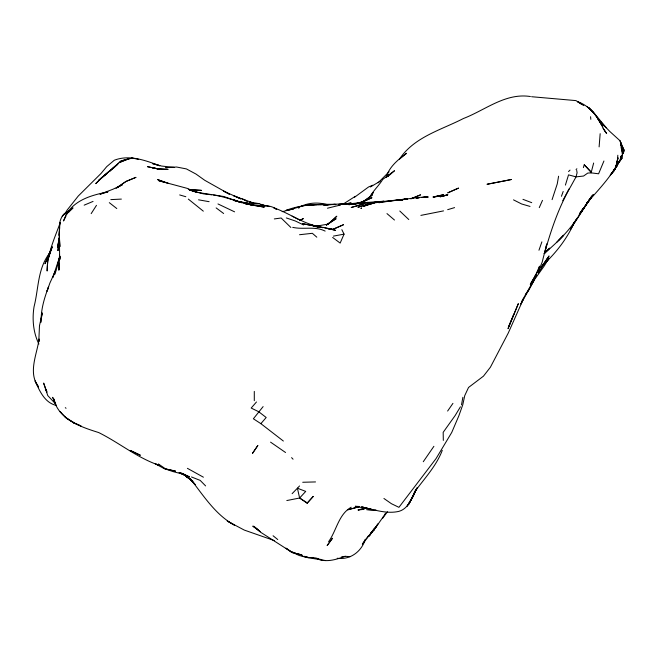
<?xml version="1.0" encoding="UTF-8"?>
<svg xmlns="http://www.w3.org/2000/svg" width="657" height="657" viewBox="0 0 657 657"><rect width="100%" height="100%" fill="white"/><g stroke="black" fill="none" stroke-linecap="round" stroke-linejoin="round"><path stroke-width="0.99" d="M59.007 267.342L58.859 270.208L59.582 253.405L59.401 236.504M59.327 260.279L59.639 254.678M59.475 230.451L59.171 235.485L59.91 246.63L59.557 239.542M59.598 228.439C58.793 220.924 62.054 213.065 69.708 210.585M41.136 318.875C41.366 307.747 44.717 296.997 48.634 286.682L47.017 291.182L49.875 283.068L55.681 270.38M600.161 133.691L599.11 146.889M558.59 176.216L557.259 183.878L552.077 199.654M620.66 156.21L620.504 158.206L621.506 155.906M621.267 148.236L621.497 145.246L622.343 154.715C614.311 173.514 599.808 188.304 586.405 203.547M617.506 159.134L616.964 165.95L612.143 173.374L617.843 163.568L616.964 165.95L610.296 175.099L616.964 165.95L617.826 155.241M58.908 269.362L59.475 263.367M59.853 259.375L60.042 257.38L59.844 259.31M59.459 263.178L59.163 266.077L59.401 264.196M59.319 237.875L57.972 250.596L59.319 237.875L57.496 247.311L59.508 237.3M39.092 339.127L38.779 341.755L39.477 325.773L42.286 312.913L41.268 318.916M41.079 319.787L40.726 322.521L40.997 320.715M39.067 339.242C36.882 354.64 27.758 372.831 38.582 387.03L35.084 380.912C39.592 390.874 44.536 402.684 56.272 405.426M622.606 154.296L622.031 158.008L616.414 165.498M623.181 150.584L623.468 148.728L621.013 144.285M461.493 404.893L462.881 397.28M544.743 253.224L546.764 243.919L542.181 262.159L537.911 272.532M388.254 176.478L388.698 174.499L387.655 176.774M593.649 163.026L591.086 172.857L587.752 173.078L583.564 176.035L576.041 176.873L568.535 174.852L565.406 185.102M55.024 274.109L59.992 256.567M57.414 265.058L59.927 256.082L52.864 277.377L55.032 272.023M545.302 250.629C551.51 228.48 559.23 206.364 570.728 186.489L576.041 176.873L577.092 172.742L576.682 170.344M307.115 503.205L313.233 496.437L307.115 503.205L299.617 498.014L297.416 488.208L299.543 485.958M583.375 167.609L584.237 164.784L591.341 172.003L591.086 172.857L598.601 173.793L603.931 161.006M50.868 250.473L47.608 260.772L47.123 271.029C47.222 254.177 54.465 238.294 60.239 222.731M50.835 250.498L48.199 258.201L52.034 247.147L45.005 263.744L49.604 253.208C37.515 268.541 38.673 288.694 34.057 306.712C32.021 319.097 33.269 332.729 38.903 344.022M538.962 250.243L541.885 241.866M561.448 196.287L563.189 191.466M52.034 247.147L51.172 249.537L52.207 246.703M617.711 163.503L615.831 166.779M508.37 327.161L513.79 314.21M511.425 320.304L508.025 328.689L518.34 303.633L511.622 319.869M442.268 450.357C436.215 466.33 424.061 478.83 414.206 492.512L417.17 487.683M341.845 229.687L344.054 234.138L340.145 243.09L332.647 237.456M539.257 207.637L542.493 200.36M535.578 275.308L530.281 284.391L535.923 274.552M536.687 274.922L528.417 290.69L525.354 294.558M568.987 188.953L562.762 200.755M66.102 215.816L63.524 220.974L66.283 214.223L72.894 207.998L66.283 214.223C75.53 199.465 91.972 195.113 107.962 191.86L100.02 194.217L112.922 189.249L122.259 184.847L116.864 187.697L126.021 181.439L135.868 177.382L126.021 181.439L116.051 188.378M66.957 214.1L67.564 212.622L69.634 211.373M570.539 229.507L574.637 221.59C567.319 238.606 555.855 253.142 542.288 265.674L547.938 259.942L542.321 265.642M532.227 283.093L521.904 301.037M328.607 541.672C336.581 530.552 338.503 514.415 351.183 507.237M417.228 488.02C411.857 496.199 409.59 508.255 399.021 511.327C386.743 514.283 373.521 509.553 361.481 506.867L363.436 507.179M385.593 513.47L373.693 530.355L368.437 536.498M49.604 253.208L48.355 255.335L50.433 252.189M533.878 280.876L520.779 304.051L523.703 298.327L508.239 333.099L490.418 367.189L483.47 376.149L468.548 387.458L464.762 395.571L462.75 404.876L458.824 415.873L451.745 432.437L436.076 458.561L398.93 507.335L391.424 503.705L383.926 498.482M571.68 227.297L591.275 197.043M548.915 258.16L544.366 265.773L532.687 282.214M64.673 214.198L67.211 209.985L78.232 196.065L101.038 173.448L106.738 166.615L114.318 160.226C129.478 154.362 145.476 160.448 159.807 165.761L152.539 163.601L161.606 166.057L174.08 167.371L165.646 167.666L176.552 167.009L186.391 168.915L196 174.064L204.787 180.322L229.227 194.07M383.688 516.443L382.711 518.061L387.482 511.787M384.665 514.825L385.643 513.207M460.442 406.798L455.129 415.569L443.179 432.331L443.319 440.412M618.319 163.207L617.038 165.318L622.031 158.008L615.773 166.303M540.949 267.777L549.055 255.967L538.255 273.008M377.767 524.196L373.693 530.355L377.791 524.023M362.344 544.177L365.276 539.545C361.391 551.691 350.222 560.076 337.197 558.261M91.175 213.632L96.489 205.321M591.916 195.876L581.034 212.268L591.201 197.166M590.824 197.511L587.333 202.865L593.312 194.431M372.691 530.848L369.636 535.315L367.953 536.326M433.891 446.308L423.272 461.723M576.197 219.676L572.674 224.998L577.552 217.615M369.636 535.315L371.731 532.178M388.123 174.294L386.029 177.431C389.314 166.747 397.978 159.708 406.543 153.286L399.423 159.166C414.238 136.902 440.97 130.078 463.431 118.506C485.318 110.113 505.479 92.637 530.404 96.53M544.111 263.309L547.675 258.012M369.053 536.145L374.096 528.869L362.459 544.21M447.622 411.044L452.936 403.365M369.899 196.87C373.439 190.473 378.958 185.586 382.752 179.418L394.52 170.713L389.182 175.427M579.211 214.667L592.819 195.113M588.705 200.812L591.941 196.468M369.825 197.116L373.217 192.583C367.189 201.822 358.328 204.565 347.799 203.925L360.603 202.742L371.977 197.691L362.516 202.003L357.934 203.284M370.466 534.125L376.921 525.551L370.417 533.911M586.438 203.506L591.472 197.42L579.564 213.714L583.112 208.4C573.766 226.263 559.542 240.561 544.292 253.397M541.064 267.752L546.887 260.788L542.247 265.707M368.019 536.736L369.218 535.324M263.12 406.601L253.38 418.78L260.878 423.658L266.184 417.499L258.686 411.709L251.179 408.054L256.485 401.961M389.075 171.773L378.136 182.794M286.813 500.544L299.617 498.014L305.727 491.403L297.416 488.208L292.119 493.67M62.177 216.186L64.739 213.459M366.031 538.839L367.353 537.442M556.775 242.269L563.64 235.231L558.343 240.651M544.275 253.43L549.654 248.149L544.177 253.561M568.543 171.567L570.038 170.106M113.883 167.839L118.244 163.675M119.697 162.287L121.151 160.908L129.142 158.575L133.092 158.255L138.627 159.364M576.066 169.547L576.895 168.767M107.116 173.505L98.419 180.601L121.151 160.908L132 158.181L131.523 158.173L133.092 158.255M112.404 168.66L117.431 164.349L103.404 176.257L95.75 183.632L101.367 177.858L110.458 170.327M622.705 153.746L620.808 142.725L622.705 153.746L623.46 153.097L620.06 140.779L609.819 131.482L600.539 121.717L606.28 127.819C597.689 117.997 590.512 105.9 577.404 101.597L583.81 105.613M109.374 171.617L112.38 169.095M367.977 198.43L365.07 200.746L356.997 203.489M369.431 197.272L372.338 194.965L362.516 202.003L358.952 202.931M354.583 197.223L368.52 187.007L372.667 185.233M355.314 196.328L342.65 204.417M326.34 225.162L330.307 222.493L336.811 216.194L328.188 224.037L326.357 224.924L336.138 218.715L327.408 224.234L316.395 226.139C301.259 222.353 288.423 212.917 273.813 207.817L276.211 209.148M370.408 186.966L380.189 181.201M299.814 220.399L303.362 218.592L299.756 220.432M327.81 228.57L332.672 229.449L343.373 224.776L332.672 229.449L324.657 228.02M364.783 508.263L358.139 509.955L361.974 509.553L365.185 508.304M84.17 205.156L93.056 201.42M410.814 198.907L420.603 194.817L411.413 198.586M361.974 509.553L365.744 508.132M282.182 211.685L292.907 208.983M300.545 206.577C308.971 202.43 318.637 202.208 327.58 204.68M350.148 556.651L345.221 556.315C336.351 559.468 326.504 562.77 317.298 558.82M346.19 204.023L351.002 202.504M289.548 209.862L299.732 206.807M447.672 209.673L454.578 207.612M447.77 194.8L440.215 196.772L447.77 194.8L443.475 195.991M297.284 207.497L303.674 205.715M404.096 199.342L407.028 198.554L399.095 200.015M359.116 506.777L347.725 509.799L359.092 506.761M327.465 208.212L340.277 205.083L338.552 205.493M298.344 208.072L299.19 207.891M420.874 215.389L443.557 210.881M358.139 509.955L367.058 508.107M293.63 208.942L286.099 210.339C302.031 204.22 319.006 203.9 335.842 204.664M333.419 236.118L344.054 234.138M341.287 557.029L345.221 556.315M378.925 202.742L380.83 202.405M382.735 202.069L418.903 197.404L428.233 197.034L424.89 197.387M422.812 197.429L427.666 196.689L421.925 197.396M316.715 226.369L319.516 225.959M274.314 218.929L281.155 218.001L290.854 227.47M316.362 226.32L319.376 225.942M419.051 197.741L416.177 198.094L419.084 197.864M353.08 203.957L365.842 202.553L348.801 204.68L365.883 202.553L383.967 201.223L372.429 202.594L402.059 199.523L371.755 203.169L357.901 207.267L368.93 203.76L366.663 204.089L371.657 203.629M299.543 234.721L312.346 233.309L316.805 237.177M375.952 510.021L372.084 510.399L366.598 509.684M400.934 200.048L402.848 199.892M361.991 202.865L368.175 202.389M403.759 199.432L407.455 199.178M404.761 199.367L407.652 199.186M370.261 202.471L355.864 203.473L361.317 202.717L375.081 202.553M110.836 199.613L121.373 199.096M363.559 202.668L365.842 202.553M318.095 558.664C312.724 556.487 306.745 558.943 301.637 555.617M349.278 203.785L317.232 204.713L319.121 204.705M302.721 482.263L315.524 481.934M325.724 204.655L328.549 204.639L319.516 204.614L321.363 204.647M313.364 557.481L306.967 557.514L325.601 560.552M190.464 189.709L201.428 190.382L190.67 189.717M276.704 209.361C269.501 203.974 259.852 205.994 251.5 204.992L234.229 200.525L253.175 205.296L264.286 207.136L245.283 203.744L253.175 205.296L251.5 204.992L252.14 205.017M359.108 506.473L355.273 506.276L371.985 509.528L364.463 507.59M213.624 195.022C228.948 197.215 243.049 205.148 259.022 203.613L265.239 205.92M332.672 229.449L333.937 229.531L329.116 228.841L335.53 230.344L325.166 227.634L313.8 226.345L321.979 227.519L302.36 223.643L322.981 227.724M321.996 204.565L323.605 204.672M258.874 203.604L249.455 202.011L253.742 203.251L233.646 195.729L240.955 198.923L223.618 191.138L229.293 194.144M531.612 96.719L575.943 100.603L581.305 103.995M292.726 227.363C303.55 229.827 314.859 225.918 325.149 231.083M211.768 194.809L203.391 193.864L189.29 189.898M248.264 203.021L238.713 201.691L241.636 202.726L223.774 196.5L197.461 192.419L188.37 189.29L195.597 191.967L187.064 188.321L158.928 180.782L168.077 183.131M262.127 205.436L265.157 205.928L260.681 204.426L269.247 206.512M267.177 206.257L269.189 206.585M320.016 227.199L319.433 227.067L321.979 227.519M198.537 199.818L209.123 201.683M327.933 228.611L331.892 229.318M317.15 558.713L320.665 559.411M191.212 190.563L194.012 191.138L189.397 189.783M54.317 399.637L52.527 397.313L55.089 402.684L53.759 399.3C58.9 419.577 80.811 426.96 98.657 432.544C119.18 442.703 137.182 457.83 159.019 465.246L155.298 463.801L164.02 468.523L175.534 471.126L165.827 469.057L158.378 463.957M274.618 540.678L244.273 530.076L227.215 521.026L234.492 525.157C215.504 514.85 203.489 495.616 190.473 478.978M179.673 194.94L185.824 196.714M530.027 206.421L521.674 203.99L513.503 199.859M304.487 556.282L309.061 557.67L299.37 555.567L291.026 551.666L286.074 548.258M295.601 553.054L291.026 551.666L292.472 552.677L302.006 554.993L297.432 553.613M286.321 217.935L295.297 220.982L303.591 224.949M164.02 468.523L172.988 471.586L185.726 474.888L179.041 472.588M166.533 182.72L157.614 179.583L164.71 182.211M522.947 199.334L531.718 202.668M232.865 199.4L239.92 202.077M179.673 472.794L189.405 476.801L180.223 472.712M191.474 476.974L200.18 480.39L205.6 485.909M217.968 203.949L234.59 211.833M179.46 472.794L186.227 475.791M292.094 216.153L298.779 219.602M187.401 468.326L203.399 477.196M242.523 198.923L246.12 200.804M244.117 199.736L247.361 201.444M180.19 472.794L187.278 476.695L182.424 473.368M299.617 498.014L307.221 502.851M65.174 417.096L74.233 422.993L81.025 426.015L72.599 422.221L74.233 422.993L66.464 418.32L60.001 411.504L61.011 412.596M257.002 528.926L252.789 526.109L260.287 531.694L253.733 526.265L260.558 532.195L292.472 552.677L286.017 548.225M270.561 442.145L285.557 452.509M182.268 473.385L192.821 481.179L182.432 473.533M182.317 473.401L191.376 480.374L184.395 474.65M260.878 423.658L283.364 441.044M216.137 207.908L223.635 213.5M203.325 211.168L188.337 199.104M109.3 202.66L116.79 208.54M184.551 474.847L190.013 479.257L195.088 484.57L191.844 480.604M273.074 535.751L277.755 539.553M184.518 474.822L191.376 480.374M65.298 407.668L66.045 408.284M386.973 213.599L394.471 220.021M408.777 219.528L399.785 211.012M588.582 107.6L594.363 113.431L602.428 125.085L594.79 114.351L588.582 107.6L593.747 112.799L587.153 106.557M56.009 404.384L47.747 395.563L43.633 383.064L46.934 392.213L45.333 389.001L46.746 391.005M291.593 457.65L293.055 459.202M584.237 164.784L590.988 172.274M623.206 148.63L624.15 151.742M623.468 148.728L624.134 150.387L620.06 140.779L623.46 153.097M590.569 116.732L590.824 119.336M621.251 144.376L621.341 148.219M621.497 145.246L621.497 148.154M254.292 391.391L254.3 400.688M59.557 225.088L59.171 235.485L59.959 222.395L59.557 225.088M618.015 157.935L615.576 167.987L618.015 157.935M539.487 266.29L538.921 268.877L534.888 276.827L539.487 266.29M411.758 498.277L407.192 506.153L413.146 496.52L416.062 489.859L411.758 498.277M409.894 502.03L408.794 504.256L413.877 494.039L409.894 502.03M614.788 169.21L613.622 171.395L618.943 161.343L614.788 169.21M257.799 445.553L252.444 453.453L257.799 445.553M332.434 538.305L327.211 545.458L332.434 538.305M361.399 208.047L361.03 208.351L361.399 208.047M119.188 162.608L129.142 158.575L119.221 162.583M457.247 188.633L447.704 192.887L458.578 188.083L457.247 188.633M371.115 203.719L363.477 206.29L374.359 202.931L371.115 203.719M362.278 204.27L351.183 207.489L363.641 203.949L362.278 204.27M443.401 194.751L432.947 197.043L445.142 195.367L433.48 196.977L443.401 194.751M505.833 180.65L486.985 184.288L511.565 179.46L505.833 180.65M382.67 201.691L379.771 201.937L382.703 201.74M402.684 199.876L400.713 200.04L402.684 199.884M346.986 203.875L338.708 204.376L346.986 203.875M316.28 204.721L305.472 205.386L316.912 204.705L316.28 204.721M334.265 204.376L323.605 205.033L335.366 204.368L334.265 204.376M167.913 169.399L157.565 168.824L147.447 166.664L159.109 169.071L152.687 167.888L157.565 168.824L167.913 169.399M318.169 226.722L310.564 224.776L319.885 227.174L318.169 226.722M140.228 455.178L130.3 450.456L140.228 455.178M195.088 484.57L188.814 477.91L195.039 484.538M604.727 130.85L603.019 128.14L606.649 133.543L604.727 130.85M600.818 123.697L597.927 118.794L602.954 127.335L600.818 123.697"/></g></svg>
